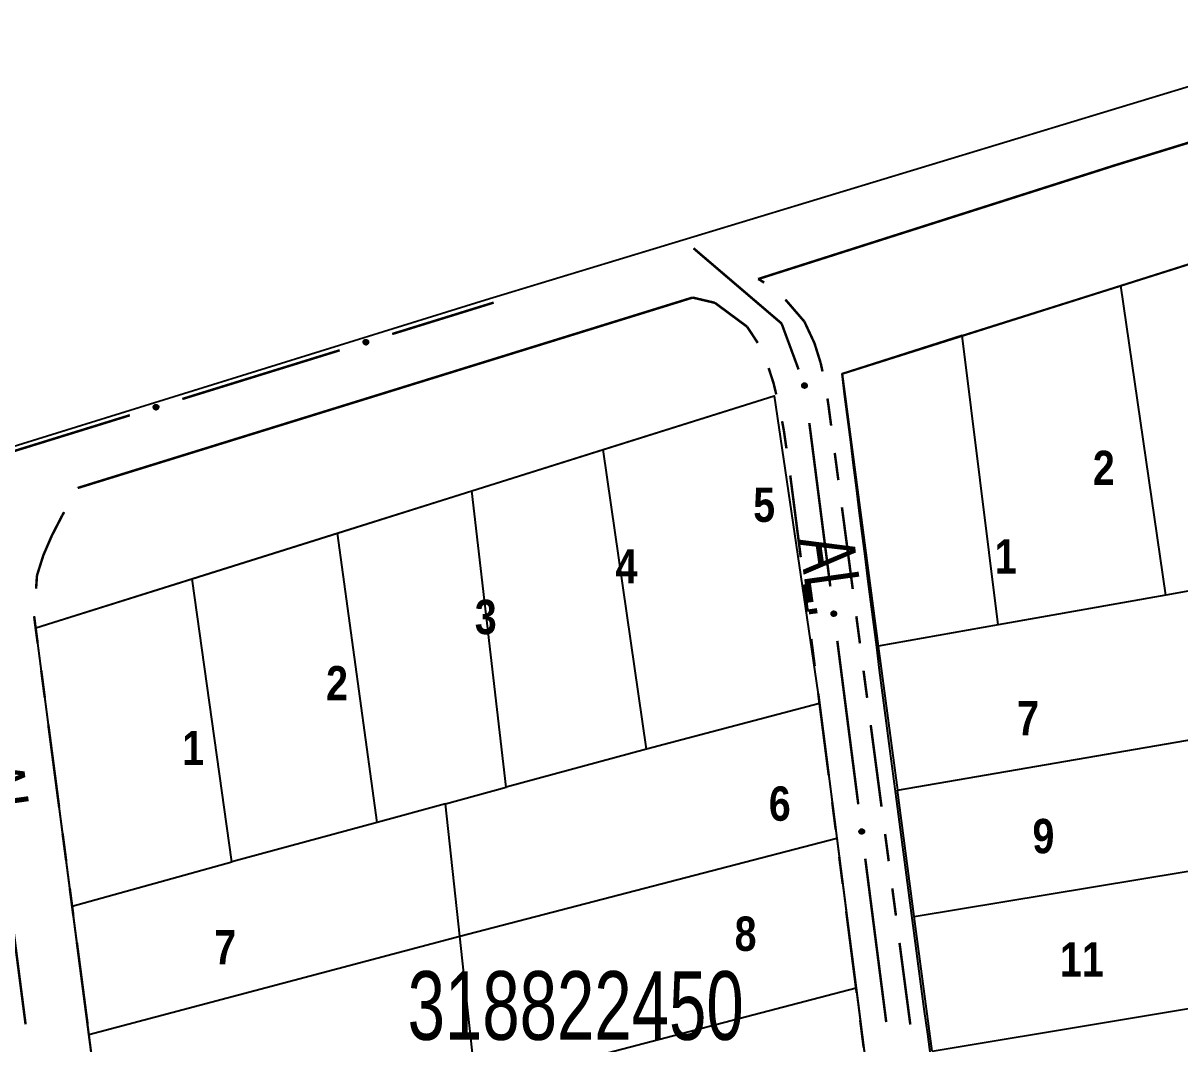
# Model space of a CAD drawing. Extents: x 203591 to 208218, y 4854879 to 4857795.
# Drawn here: x 205473.7 to 205557.9, y 4856069.2 to 4856143.5 of the extents above; entities that cross this region are included whole.
import ezdxf
from ezdxf.enums import TextEntityAlignment as Align

# ---------------------------------------------------------------- set-up
doc = ezdxf.new("R2010")
doc.units = 0
doc.header["$LTSCALE"] = 1.5
doc.header["$MEASUREMENT"] = 0
doc.linetypes.add('PHANTOMX2', pattern=[5, 2.5, -0.5, 0.5, -0.5, 0.5, -0.5])
for name, color, linetype in [('CD-MALHA-LOTES', 40, 'CONTINUOUS'), ('CD_TXT_QUADRA', 7, 'CONTINUOUS'), ('LM-LIM-SETOR-FISCAL', 7, 'CONTINUOUS'), ('RU-QUADRAS', 210, 'CONTINUOUS'), ('SV-EIXO-ROD-ESTR', 7, 'CONTINUOUS'), ('SV-EIXO-RUA-N-PAV', 6, 'CONTINUOUS'), ('SV-EST-MUNIC-PAV', 20, 'CONTINUOUS'), ('SV-RUA-NAO-PAV-S-GUIA-C-GUIA', 7, 'PHANTOMX2'), ('SV-TXT-RUA-N-PAV-S-GUIA-C-GUIA', 7, 'CONTINUOUS'), ('Th_NmrPorta', 7, 'CONTINUOUS')]:
    doc.layers.add(name, color=color, linetype=linetype)
doc.styles.add('ARIAL', font='ARIAL.TTF')
doc.styles.get("Standard").update_dxf_attribs({"font": 'swisscbo.ttf'})
doc.linetypes.add('Limite', pattern='A,20,-3,[130,ltypeshp.shx,S=6.35,R=0,X=0,Y=0],-3,20', length=46)

msp = doc.modelspace()

# ---------------------------------------------------------------- linework, layer by layer
at = {"layer": 'CD-MALHA-LOTES', "linetype": 'Continuous', "flags": 128}
for points in [[(205553.6, 4856124.42), (205563.49, 4856127.54)], [(205542.06, 4856120.78), (205553.6, 4856124.42)], [(205556.88, 4856101.87), (205553.6, 4856124.42)], [(205542.06, 4856120.78), (205533.31, 4856117.98), (205535.94, 4856098.14)], [(205544.68, 4856099.69), (205542.06, 4856120.78)], [(205515.9, 4856112.47), (205528.36, 4856116.39), (205531.66, 4856093.97)], [(205506.34, 4856109.46), (205515.9, 4856112.47)], [(205519.06, 4856090.64), (205515.9, 4856112.47)], [(205496.57, 4856106.38), (205506.34, 4856109.46)], [(205508.85, 4856087.87), (205506.34, 4856109.46)], [(205485.99, 4856103.06), (205496.57, 4856106.38)], [(205499.44, 4856085.31), (205496.57, 4856106.38)], [(205477.24, 4856079.2), (205474.6, 4856099.47), (205485.99, 4856103.06)], [(205488.86, 4856082.44), (205485.99, 4856103.06)], [(205561.98, 4856102.78), (205556.88, 4856101.87)], [(205556.88, 4856101.87), (205544.68, 4856099.69)], [(205544.68, 4856099.69), (205535.94, 4856098.14)], [(205535.94, 4856098.14), (205537.33, 4856087.66)], [(205531.66, 4856093.97), (205519.06, 4856090.64)], [(205531.66, 4856093.97), (205532.92, 4856084.15)], [(205537.33, 4856087.66), (205563.41, 4856092.16)], [(205519.06, 4856090.64), (205508.85, 4856087.87)], [(205504.42, 4856086.66), (205508.85, 4856087.87)], [(205538.56, 4856078.45), (205537.33, 4856087.66)], [(205504.42, 4856086.66), (205499.44, 4856085.31)], [(205505.46, 4856077.02), (205504.42, 4856086.66)], [(205499.44, 4856085.31), (205488.86, 4856082.44)], [(205505.46, 4856077.02), (205532.92, 4856084.15)], [(205532.92, 4856084.15), (205534.32, 4856073.26)], [(205477.24, 4856079.2), (205488.86, 4856082.44)], [(205538.56, 4856078.45), (205564.67, 4856082.77)], [(205478.46, 4856069.86), (205477.24, 4856079.2)], [(205539.86, 4856068.64), (205538.56, 4856078.45)], [(205478.46, 4856069.86), (205505.46, 4856077.02)], [(205506.66, 4856066.02), (205505.46, 4856077.02)], [(205506.66, 4856066.02), (205534.32, 4856073.26)], [(205534.32, 4856073.26), (205535.76, 4856062.04)], [(205539.86, 4856068.64), (205565.98, 4856072.99)], [(205479.9, 4856058.86), (205478.46, 4856069.86)]]:
    msp.add_lwpolyline(points, dxfattribs=at)
at = {"layer": 'LM-LIM-SETOR-FISCAL', "linetype": 'Limite', "ltscale": 0.1, "const_width": 0.13, "flags": 128}
msp.add_lwpolyline([(205796.415, 4856248.315), (205682.51, 4856182.65), (205659.3, 4856170.51), (205621.44, 4856158.01), (205507.35, 4856123.37), (205407.36, 4856092.31), (205394.74, 4856089.5), (205362.25, 4856082.61), (205354.69, 4856080.34), (205337.55, 4856076.77), (205289.87, 4856073.56), (205229.36, 4856070.3), (205219.27, 4856069.56), (205147.92, 4856065.7), (205113.32, 4856064.4), (205090.92, 4856063.16), (205009.9, 4856058.92), (204851.88, 4856050.7), (204687.08, 4856042.13), (204637.14, 4856038.78), (204603.03, 4856036.66), (204553.89, 4856035.32), (204520.66, 4856035.13), (204502.57, 4856037.61), (204484.57, 4856041.23), (204412.67, 4856060.75), (204330.68, 4856083.79), (204299.16, 4856093.11), (204270.41, 4856101.78), (204253.26, 4856107.22), (204244.69, 4856110.17), (204218.41, 4856111.79), (204202.69, 4856112.17), (204189.55, 4856111.98), (204142.89, 4856109.12), (204035.38, 4856102.27), (203993.42, 4856098.93), (203985.94, 4856098.57), (203969, 4856097.51), (203907.01, 4856092.75), (203828.45, 4856087.6), (203806.83, 4856085.89), (203745.43, 4856081.58), (203724.99, 4856080.15), (203677.22, 4856076.56), (203633.71, 4856071.22), (203591.04, 4856063.51), (203660.37, 4856023.03), (203705.27, 4855996.41), (203743.77, 4855973.31), (203818.31, 4855928.72), (203887.09, 4855887.86), (203952.66, 4855848.85), (204025, 4855805.96), (204088.2, 4855766.95), (204107.49, 4855755.62), (204177.8, 4855715.26), (204283.05, 4855651.55), (204316.3, 4855629.3), (204344.05, 4855608.74), (204359.413431, 4855596.133587), (204366.73, 4855590.13), (204395.58, 4855561.78), (204414.87, 4855540.12), (204436.53, 4855514.57), (204458.95, 4855485.04), (204486.36, 4855444.86), (204505.82, 4855416.26), (204534.16, 4855377.59), (204568.85, 4855328.27), (204604.98, 4855276.24), (204637.1, 4855229.79), (204661.77, 4855193.9), (204679.77, 4855167.91), (204703.32, 4855133.45), (204736.81, 4855084.64), (204752.67, 4855062.31), (204783.23, 4855019.37), (204803.12, 4854991.18), (204834.249649, 4854948.199642), (204845.64, 4854959.83), (204876.75, 4854964.71), (204914.35, 4854970.84), (204996.87, 4854983.31), (205090.66, 4854997.71), (205105.98, 4854999.94), (205187.94, 4855012.05), (205245.94, 4855021.11), (205272.68, 4855025.85), (205289.82, 4855028.52), (205353.63, 4855038.1), (205379.87, 4855044.32), (205380.17, 4855053.59), (205399.55, 4855054.95), (205426.54, 4855056.03), (205437.99, 4855056.62), (205499.63, 4855060.67), (205539.31, 4855063.19), (205567.09, 4855064.98), (205582.41, 4855066.09), (205635.91, 4855070), (205692.95, 4855073.42), (205739.37, 4855076.32), (205755.85, 4855076.88), (205779.09, 4855078.91), (205796.39, 4855080.33), (205832.27, 4855082.2), (205855.36, 4855083.58), (205884.96, 4855084.97), (205904.85, 4855085.43), (205945.85, 4855088.06), (205975.45, 4855089.94), (205990.04, 4855090.61), (206010.45, 4855091.62), (206021.42, 4855091.93), (206022.38, 4855094.63), (206023.19, 4855099.07), (206023.73, 4855105.32), (206023.73, 4855114.57), (206023.61, 4855122.77), (206023.73, 4855128.91), (206023.31, 4855148.74), (206059.09, 4855155.08), (206090.43, 4855139.24), (206138.56, 4855111.07), (206178.75, 4855088.19), (206206.79, 4855072.52), (206222.46, 4855062.86), (206230.38, 4855057.64), (206237.19, 4855052.51), (206245.02, 4855046.96), (206277.61, 4855028.92), (206315.11, 4855009.06), (206322.43, 4855004.94), (206334.61, 4854998.15), (206344.05, 4854991.94), (206370.01, 4854978.16), (206377.13, 4854974.52), (206383.62, 4854970.88), (206391.86, 4854965.97), (206400.96, 4854960.99), (206409.67, 4854956.24), (206418.06, 4854951.81), (206428.03, 4854946.58), (206436.74, 4854941.99), (206446.39, 4854936.45), (206454.94, 4854931.86), (206463.33, 4854927.27), (206473.94, 4854921.41), (206483.44, 4854916.66), (206493.49, 4854911.28), (206502.2, 4854906.53), (206509.16, 4854902.73), (206517.55, 4854899.17), (206528.48, 4854896), (206549.69, 4854889.67), (206564.41, 4854883.97), (206567.2, 4854879.08), (206570.83, 4854883.26), (206576.05, 4854891.17), (206582.86, 4854902.57), (206588.24, 4854910.17), (206594.1, 4854919.67), (206601.38, 4854929.09), (206611.99, 4854937.95), (206625.76, 4854949.98), (206640.32, 4854965.18), (206646.34, 4854973.73), (206650.93, 4854980.7), (206656.31, 4854989.4), (206659.8, 4854993.84), (206666.37, 4855000.56), (206674.91, 4855008.32), (206682.51, 4855016.24), (206687.1, 4855021.3), (206689.8, 4855026.21), (206695.97, 4855035.87), (206702.46, 4855046.95), (206709.74, 4855060.01), (206715.44, 4855068.88), (206721.77, 4855075.21), (206727.79, 4855082.65), (206732.22, 4855088.66), (206736.5, 4855097.05), (206739.58, 4855106.79), (206740.85, 4855116.29), (206741.17, 4855125.63), (206741.64, 4855134.02), (206741.17, 4855142.09), (206742.12, 4855150.72), (206742.75, 4855160.06), (206742.43, 4855173.36), (206743.07, 4855183.81), (206745.76, 4855192.36), (206748.45, 4855197.74), (206758.11, 4855205.5), (206768.24, 4855208.82), (206775.2, 4855210.56), (206778.84, 4855212.3), (206783.44, 4855216.26), (206786.6, 4855221.64), (206789.29, 4855225.29), (206792.14, 4855229.4), (206795.63, 4855232.73), (206801.01, 4855234.47), (206808.45, 4855236.21), (206816.52, 4855237.63), (206822.22, 4855240.17), (206827.6, 4855242.54), (206831.4, 4855244.28), (206836.63, 4855244.44), (206839.95, 4855243.97), (206842.19, 4855243.65), (206845.62, 4855240.46), (206849.62, 4855235.99), (206854.58, 4855232.12), (206859.64, 4855229.78), (206864.76, 4855227.39), (206870.2, 4855225.04), (206874.73, 4855222.3), (206878.92, 4855219.29), (206882.98, 4855215.83), (206887.98, 4855212.7), (206893.95, 4855209.85), (206900.29, 4855207.85), (206907.15, 4855206.19), (206913.73, 4855205.04), (206920.81, 4855203.6), (206927.56, 4855201.94), (206933.6, 4855200.48), (206939.89, 4855199.17), (206945.67, 4855197.5), (206951.88, 4855196.77), (206955.646692, 4855197.169441), (206957.306662, 4855197.34315), (206961.862616, 4855199.664984), (206966.527907, 4855198.429918), (206972.051755, 4855197.762708), (206977.408644, 4855196.392723), (206983.226231, 4855195.866614), (206988.517313, 4855195.575902), (206994.381656, 4855194.986132), (206999.439545, 4855194.39722), (207005.614593, 4855193.621657), (207012.363297, 4855193.601324), (207017.572169, 4855195.36525), (207023.03395, 4855199.405412), (207027.732957, 4855202.047994), (207032.274552, 4855204.906141), (207036.833943, 4855207.976499), (207041.709791, 4855210.664404), (207047.645836, 4855212.460922), (207053.627362, 4855214.050921), (207060.025663, 4855216.416757), (207065.622577, 4855219.182648), (207071.297192, 4855222.28006), (207076.000549, 4855226.442043), (207079.81713, 4855231.025691), (207081.103271, 4855236.760794), (207082.59759, 4855241.307754), (207088.023389, 4855243.939561), (207090.578395, 4855249.590665), (207089.808985, 4855256.17649), (207088.296416, 4855261.394437), (207091.682817, 4855264.782116), (207096.437455, 4855266.14688), (207101.10609, 4855269.633922), (207105.023599, 4855274.180832), (207109.741577, 4855275.556417), (207115.560457, 4855275.105675), (207120.834136, 4855274.222138), (207125.843848, 4855273.366924), (207131.736831, 4855271.630579), (207137.125757, 4855270.101991), (207140.28442, 4855270.079902), (207149.515925, 4855272.920652), (207159.750695, 4855279.150512), (207168.205506, 4855287.160332), (207178.440276, 4855293.835183), (207190.455007, 4855299.175063), (207198.909818, 4855306.294903), (207210.479558, 4855312.524764), (207226.054209, 4855320.312089), (207238.95892, 4855331.88183), (207248.7487, 4855350.571411), (207250.973651, 4855379.940753), (207256.758521, 4855404.860194), (207263.433371, 4855423.994765), (207271.888182, 4855446.689256), (207282.567942, 4855472.943668), (207294.805168, 4855494.970674), (207326.84445, 4855524.340016), (207365.558582, 4855558.159258), (207387.072345, 4855586.866424), (207407.157013, 4855615.155159), (207422.962295, 4855638.924947), (207434.532036, 4855666.069339), (207438.091956, 4855689.65381), (207436.311996, 4855734.152813), (207437.646966, 4855776.64936), (207435.867006, 4855804.683732), (207437.201976, 4855838.502973), (207442.986846, 4855862.087445), (207450.106687, 4855888.786846), (207460.341457, 4855908.811397), (207484.893222, 4855935.842551), (207514.888754, 4855951.474025), (207555.868566, 4855955.698748), (207618.394465, 4855944.291996), (207657.684388, 4855935.842551), (207679.230475, 4855930.772883), (207701.081061, 4855927.500978), (207727.335472, 4855933.285849), (207757.594794, 4855943.075629), (207797.198906, 4855948.41551), (207840.362939, 4855943.520619), (207880.857031, 4855931.060899), (207908.46854, 4855922.081144), (207928.081857, 4855916.750273), (207978.978222, 4855907.32502), (207988.919986, 4855905.773418), (208022.363859, 4855902.136547), (208058.853041, 4855901.246567), (208090.002343, 4855903.026527), (208114.955167, 4855908.683361), (208130.682304, 4855913.813432), (208161.847626, 4855928.407512), (208188.891822, 4855948.61949), (208218.286591, 4855981.057933), (208187.445907, 4855991.449903), (208165.321069, 4856010.222493), (208159.224361, 4856022.94), (208156.58974, 4856039.12589), (208148.685879, 4856065.472094), (208141.72335, 4856085.385589), (208131.121743, 4856100.600365), (208114.978287, 4856123.563692), (208106.091421, 4856139.449948), (208093.205298, 4856162.116022), (208084.73682, 4856199.326829), (208076.797221, 4856229.27502), (208073.616124, 4856257.1496), (208067.838157, 4856284.431712), (208065.021572, 4856320.096316), (208063.518292, 4856367.226456), (208062.416051, 4856397.165935), (208051.054374, 4856419.94066), (208041.168955, 4856425.250761), (208034.147983, 4856457.455812), (208021.67975, 4856492.348298), (208031.159526, 4856541.689942), (208020.976111, 4856586.808408), (208019.467809, 4856600.268866), (208028.327718, 4856624.553543), (208027.926294, 4856671.90573), (208026.162133, 4856750.628679), (208030.440265, 4856795.701991), (208034.406877, 4856848.418794), (208036.125381, 4856871.257936), (208022.299519, 4856927.922659), (208010.560024, 4856953.886397), (208008.303255, 4856989.771934), (207999.795743, 4857038.357717), (207992.204293, 4857055.360826), (207973.187812, 4857100.767903), (207964.482023, 4857136.653753), (207955.32649, 4857174.790688), (207947.06, 4857205.66), (207936.24, 4857242.09), (207927.67, 4857273.58), (207918.98, 4857320.37), (207891.61, 4857379.79), (207864.78, 4857442.58), (207832.53, 4857508.13), (207814.62, 4857556.12), (207809.96, 4857575.68), (207785.03, 4857617.04), (207772.89, 4857638.07), (207748.63, 4857685.56), (207726.14, 4857726.05), (207670.54, 4857791.94), (207637.716929, 4857752.579866), (207327.499503, 4857249.046871), (207320.676618, 4857251.493261), (207314.080136, 4857253.877844), (207301.63279, 4857226.347664), (207278.712679, 4857178.433894), (207276.5774, 4857174.787641), (207262.892453, 4857152.57806), (207252.462304, 4857134.399802), (207240.885989, 4857115.917861), (207229.906692, 4857098.269253), (207214.91377, 4857077.033986), (207202.397592, 4857060.643753), (207187.795384, 4857042.763498), (207183.851205, 4857038.068132), (207172.84771, 4857025.964287), (207149.87276, 4857002.228535), (207122.979462, 4856978.24558), (207115.279823, 4856971.792429), (207096.554824, 4856956.721089), (207093.179038, 4856954.256239), (207063.969674, 4856931.265115), (207039.009706, 4856911.05036), (207002.55255, 4856880.952023), (206995.622513, 4856875.427191), (206955.697742, 4856843.197587), (206925.76, 4856819.17), (206889.95, 4856790.29), (206863.87, 4856769.12), (206847.05, 4856755.62), (206812.934473, 4856729.478313), (206791.2, 4856713), (206771.48, 4856697.98), (206751.62, 4856684.07), (206724.81, 4856665.42), (206695.34, 4856644.45), (206670.42, 4856628.03), (206663.08, 4856623.07), (206633.21, 4856602.21), (206600.85, 4856580.16), (206591.4, 4856573.83), (206573.31, 4856561.53), (206563.13, 4856555.38), (206553.22, 4856549.54), (206544.9, 4856545.03), (206536.19, 4856541.04), (206524.84, 4856536.19), (206513.22, 4856531.58), (206498.3, 4856526.31), (206481.81, 4856521.39), (206460.98, 4856515.61), (206436.55, 4856509.25), (206404.85, 4856501.32), (206376.503498, 4856494.172169), (206338.854515, 4856484.264542), (206332.61, 4856481.61), (206321.41, 4856478.45), (206309.98, 4856474.91), (206297.27, 4856470.73), (206283.09, 4856465.93), (206265.98, 4856460.4), (206237.37, 4856450.17), (206227.79, 4856446.64), (206207.64, 4856438.98), (206187.88, 4856431.02), (206170.1, 4856423.58), (206145.59, 4856412.49), (206123.09, 4856402.3), (206095.56, 4856389.84), (206084.72388, 4856385.188271), (206064.4, 4856375.95), (206043.92, 4856366.69), (206002.95, 4856348.23), (205973.98, 4856334.81), (205918.83, 4856309.59), (205889.94, 4856296.39), (205871.28, 4856287.81), (205863.09, 4856283.51), (205834.67, 4856269.04), (205796.415, 4856248.315)], dxfattribs=at)
at = {"layer": 'RU-QUADRAS', "color": 6, "linetype": 'Continuous'}
for points in [[(205533.31, 4856117.98), (205586.05, 4856134.66), (205594.2, 4856077.36), (205581.46, 4856075.57), (205584.81, 4856051.2), (205547.7, 4856011.9, -0.005568511)], [(205474.6, 4856099.47), (205528.36, 4856116.39), (205531.66, 4856093.97), (205539.9, 4856029.83), (205529.86, 4856027.36), (205534.06, 4856001.85), (205503.01, 4855976.76), (205501.11, 4855993.72), (205489.82, 4855990.94, 0.013372621), (205483.91, 4856028.26)]]:
    msp.add_lwpolyline(points, format="xyb", close=True, dxfattribs=at)
at = {"layer": 'SV-EIXO-ROD-ESTR', "const_width": 0.18, "flags": 128}
for points in [[(205500.545423, 4856120.884832), (205507.232023, 4856122.955915)], [(205507.232023, 4856122.955915), (205507.932505, 4856123.172879)], [(205485.261766, 4856116.150931), (205496.724509, 4856119.701357)], [(205469.978109, 4856111.417029), (205481.440852, 4856114.967455)]]:
    msp.add_lwpolyline(points, dxfattribs=at)
at = {"layer": 'SV-EIXO-ROD-ESTR', "flags": 128}
for points in [[(205498.465149, 4856120.355736), (205498.487337, 4856120.399322), (205498.515319, 4856120.432245), (205498.54656, 4856120.452987), (205498.578947, 4856120.464118), (205498.613363, 4856120.471773), (205498.649764, 4856120.471836), (205498.690181, 4856120.462957), (205498.73406, 4856120.441006), (205498.765902, 4856120.410125), (205498.787876, 4856120.380584), (205498.801427, 4856120.347481), (205498.808304, 4856120.313923), (205498.807119, 4856120.276109), (205498.79772, 4856120.235239), (205498.77458, 4856120.191651), (205498.746926, 4856120.159562), (205498.716181, 4856120.140293), (205498.682815, 4856120.126881), (205498.647586, 4856120.119486), (205498.611853, 4856120.119631), (205498.57072, 4856120.129168), (205498.528002, 4856120.152577), (205498.495682, 4856120.179793), (205498.475986, 4856120.210259), (205498.463521, 4856120.243405), (205498.455423, 4856120.277831), (205498.453837, 4856120.314419), (205498.465149, 4856120.355736)], [(205483.181492, 4856115.621834), (205483.20368, 4856115.66542), (205483.231661, 4856115.698343), (205483.262903, 4856115.719085), (205483.29529, 4856115.730216), (205483.329706, 4856115.737871), (205483.366107, 4856115.737934), (205483.406524, 4856115.729055), (205483.450403, 4856115.707104), (205483.482245, 4856115.676223), (205483.504219, 4856115.646682), (205483.51777, 4856115.613579), (205483.524647, 4856115.580021), (205483.523462, 4856115.542207), (205483.514063, 4856115.501337), (205483.490923, 4856115.457749), (205483.463269, 4856115.42566), (205483.432524, 4856115.406391), (205483.399158, 4856115.392979), (205483.363929, 4856115.385584), (205483.328196, 4856115.385729), (205483.287063, 4856115.395266), (205483.244345, 4856115.418675), (205483.212025, 4856115.445891), (205483.192329, 4856115.476358), (205483.179864, 4856115.509504), (205483.171766, 4856115.543929), (205483.17018, 4856115.580518), (205483.181492, 4856115.621834)]]:
    msp.add_lwpolyline(points, close=True, dxfattribs=at)
for points in [[(205498.453837, 4856120.314419), (205498.73406, 4856120.441006)], [(205498.455423, 4856120.277831), (205498.765902, 4856120.410125)], [(205498.45919, 4856120.29739), (205498.745472, 4856120.42463)], [(205498.460828, 4856120.333609), (205498.70931, 4856120.449142)], [(205498.462766, 4856120.262785), (205498.77161, 4856120.395586)], [(205498.463521, 4856120.243405), (205498.787876, 4856120.380584)], [(205498.465149, 4856120.355736), (205498.690181, 4856120.462957)], [(205498.472363, 4856120.227189), (205498.793745, 4856120.361016)], [(205498.475986, 4856120.210259), (205498.801427, 4856120.347481)], [(205498.478199, 4856120.378987), (205498.663033, 4856120.464806)], [(205498.487337, 4856120.399322), (205498.649764, 4856120.471836)], [(205498.489377, 4856120.195318), (205498.802131, 4856120.32933)], [(205498.495682, 4856120.179793), (205498.808304, 4856120.313923)], [(205498.503207, 4856120.418159), (205498.623399, 4856120.468243)], [(205498.514211, 4856120.16587), (205498.803504, 4856120.292615)], [(205498.515319, 4856120.432245), (205498.613363, 4856120.471773)], [(205498.528002, 4856120.152577), (205498.807119, 4856120.276109)], [(205498.552576, 4856120.143469), (205498.799663, 4856120.254285)], [(205498.57072, 4856120.129168), (205498.79772, 4856120.235239)], [(205498.595843, 4856120.128301), (205498.778877, 4856120.210706)], [(205498.611853, 4856120.119631), (205498.77458, 4856120.191651)], [(205498.633677, 4856120.12145), (205498.754769, 4856120.173241)], [(205498.647586, 4856120.119486), (205498.746926, 4856120.159562)], [(205483.17018, 4856115.580518), (205483.450403, 4856115.707104)], [(205483.171766, 4856115.543929), (205483.482245, 4856115.676223)], [(205483.175533, 4856115.563488), (205483.461815, 4856115.690728)], [(205483.177171, 4856115.599707), (205483.425653, 4856115.71524)], [(205483.179109, 4856115.528883), (205483.487953, 4856115.661684)], [(205483.179864, 4856115.509504), (205483.504219, 4856115.646682)], [(205483.181492, 4856115.621834), (205483.406524, 4856115.729055)], [(205483.188706, 4856115.493287), (205483.510088, 4856115.627114)], [(205483.192329, 4856115.476358), (205483.51777, 4856115.613579)], [(205483.194542, 4856115.645085), (205483.379376, 4856115.730904)], [(205483.20368, 4856115.66542), (205483.366107, 4856115.737934)], [(205483.20572, 4856115.461416), (205483.518474, 4856115.595428)], [(205483.212025, 4856115.445891), (205483.524647, 4856115.580021)], [(205483.21955, 4856115.684257), (205483.339742, 4856115.734341)], [(205483.230554, 4856115.431968), (205483.519847, 4856115.558713)], [(205483.231661, 4856115.698343), (205483.329706, 4856115.737871)], [(205483.244345, 4856115.418675), (205483.523462, 4856115.542207)], [(205483.268919, 4856115.409568), (205483.516006, 4856115.520383)], [(205483.287063, 4856115.395266), (205483.514063, 4856115.501337)], [(205483.312186, 4856115.394399), (205483.49522, 4856115.476804)], [(205483.328196, 4856115.385729), (205483.490923, 4856115.457749)], [(205483.35002, 4856115.387548), (205483.471112, 4856115.439339)], [(205483.363929, 4856115.385584), (205483.463269, 4856115.42566)]]:
    msp.add_lwpolyline(points, dxfattribs=at)
at = {"layer": 'SV-EIXO-RUA-N-PAV', "const_width": 0.18, "flags": 128}
for points in [[(205528.9, 4856121.65), (205522.491038, 4856127.127427)], [(205529.097297, 4856121.116), (205528.9, 4856121.65)], [(205530.137009, 4856118.301928), (205529.097297, 4856121.116)], [(205532.447483, 4856102.499331), (205530.920106, 4856114.401731)], [(205534.483987, 4856086.629465), (205532.956609, 4856098.531865)], [(205473.849996, 4856070.594385), (205472.312495, 4856082.495481)], [(205536.52049, 4856070.759599), (205534.993112, 4856082.661998)]]:
    msp.add_lwpolyline(points, dxfattribs=at)
at = {"layer": 'SV-EIXO-RUA-N-PAV', "flags": 128}
for points in [[(205530.516537, 4856116.957074), (205530.471826, 4856116.976897), (205530.437453, 4856117.003076), (205530.415068, 4856117.033163), (205530.40222, 4856117.064908), (205530.392734, 4856117.098865), (205530.390723, 4856117.13521), (205530.397426, 4856117.176044), (205530.416997, 4856117.221035), (205530.44613, 4856117.254485), (205530.474452, 4856117.278008), (205530.506782, 4856117.293312), (205530.539924, 4856117.301974), (205530.577747, 4856117.302815), (205530.619062, 4856117.295617), (205530.663826, 4856117.274844), (205530.697349, 4856117.248947), (205530.718236, 4856117.219277), (205530.733415, 4856117.186677), (205530.742684, 4856117.151894), (205530.744452, 4856117.116205), (205530.737131, 4856117.07462), (205530.716042, 4856117.03071), (205530.690594, 4856116.99698), (205530.661226, 4856116.975682), (205530.628794, 4856116.96146), (205530.594852, 4856116.951532), (205530.5584, 4856116.947989), (205530.516537, 4856116.957074)], [(205532.611149, 4856100.359075), (205532.572025, 4856100.388424), (205532.544401, 4856100.421648), (205532.529338, 4856100.45599), (205532.52394, 4856100.489808), (205532.522314, 4856100.525027), (205532.528508, 4856100.560898), (205532.544202, 4856100.599187), (205532.573368, 4856100.63864), (205532.609263, 4856100.6647), (205532.642141, 4856100.68127), (205532.677081, 4856100.688929), (205532.711321, 4856100.689936), (205532.748368, 4856100.682269), (205532.787015, 4856100.665985), (205532.825977, 4856100.635698), (205532.852835, 4856100.60294), (205532.866533, 4856100.569341), (205532.874011, 4856100.534166), (205532.87524, 4856100.49819), (205532.868956, 4856100.463014), (205532.852491, 4856100.424132), (205532.822088, 4856100.386073), (205532.789722, 4856100.358912), (205532.756323, 4856100.344746), (205532.721528, 4856100.338164), (205532.686223, 4856100.336103), (205532.649906, 4856100.340829), (205532.611149, 4856100.359075)], [(205534.647652, 4856084.489208), (205534.608528, 4856084.518557), (205534.580905, 4856084.551782), (205534.565841, 4856084.586124), (205534.560443, 4856084.619942), (205534.558817, 4856084.655161), (205534.565012, 4856084.691031), (205534.580706, 4856084.72932), (205534.609871, 4856084.768773), (205534.645766, 4856084.794834), (205534.678645, 4856084.811404), (205534.713584, 4856084.819063), (205534.747824, 4856084.82007), (205534.784872, 4856084.812403), (205534.823518, 4856084.796119), (205534.86248, 4856084.765832), (205534.889338, 4856084.733074), (205534.903036, 4856084.699474), (205534.910514, 4856084.6643), (205534.911743, 4856084.628324), (205534.905459, 4856084.593148), (205534.888994, 4856084.554266), (205534.858591, 4856084.516207), (205534.826225, 4856084.489046), (205534.792827, 4856084.47488), (205534.758031, 4856084.468298), (205534.722727, 4856084.466237), (205534.68641, 4856084.470963), (205534.647652, 4856084.489208)]]:
    msp.add_lwpolyline(points, close=True, dxfattribs=at)
for points in [[(205530.471826, 4856116.976897), (205530.390723, 4856117.13521)], [(205530.437453, 4856117.003076), (205530.392734, 4856117.098865)], [(205530.452167, 4856116.991736), (205530.395722, 4856117.109075)], [(205530.492622, 4856116.968861), (205530.397033, 4856117.148836)], [(205530.516537, 4856116.957074), (205530.397426, 4856117.176044)], [(205530.538864, 4856116.953943), (205530.410198, 4856117.195886)], [(205530.5584, 4856116.947989), (205530.416997, 4856117.221035)], [(205530.575119, 4856116.954246), (205530.432738, 4856117.233307)], [(205530.594852, 4856116.951532), (205530.44613, 4856117.254485)], [(205530.609483, 4856116.959669), (205530.460342, 4856117.260962)], [(205530.628794, 4856116.96146), (205530.474452, 4856117.278008)], [(205530.644514, 4856116.971157), (205530.493678, 4856117.284916)], [(205530.661226, 4856116.975682), (205530.506782, 4856117.293312)], [(205530.675429, 4856116.989853), (205530.52487, 4856117.294986)], [(205530.690594, 4856116.99698), (205530.539924, 4856117.301974)], [(205530.703505, 4856117.016228), (205530.561459, 4856117.298322)], [(205530.716042, 4856117.03071), (205530.577747, 4856117.302815)], [(205530.723821, 4856117.055736), (205530.59994, 4856117.296538)], [(205530.737131, 4856117.07462), (205530.619062, 4856117.295617)], [(205530.736651, 4856117.099753), (205530.644568, 4856117.278114)], [(205530.744452, 4856117.116205), (205530.663826, 4856117.274844)], [(205530.741468, 4856117.1379), (205530.68327, 4856117.256046)], [(205530.742684, 4856117.151894), (205530.697349, 4856117.248947)], [(205532.544401, 4856100.421648), (205532.522314, 4856100.525027)], [(205532.556196, 4856100.407295), (205532.527516, 4856100.534308)], [(205532.572025, 4856100.388424), (205532.528508, 4856100.560898)], [(205532.590487, 4856100.375927), (205532.537714, 4856100.57276)], [(205532.611149, 4856100.359075), (205532.544202, 4856100.599187)], [(205532.632204, 4856100.351015), (205532.5611, 4856100.615657)], [(205532.649906, 4856100.340829), (205532.573368, 4856100.63864)], [(205532.667603, 4856100.343176), (205532.591462, 4856100.647067)], [(205532.686223, 4856100.336103), (205532.609263, 4856100.6647)], [(205532.702307, 4856100.340751), (205532.624567, 4856100.667824)], [(205532.721528, 4856100.338164), (205532.642141, 4856100.68127)], [(205532.739023, 4856100.344087), (205532.662427, 4856100.683688)], [(205532.756323, 4856100.344746), (205532.677081, 4856100.688929)], [(205532.773344, 4856100.35537), (205532.695082, 4856100.686503)], [(205532.789722, 4856100.358912), (205532.711321, 4856100.689936)], [(205532.806622, 4856100.374773), (205532.731487, 4856100.681545)], [(205532.822088, 4856100.386073), (205532.748368, 4856100.682269)], [(205532.835283, 4856100.408716), (205532.768587, 4856100.671173)], [(205532.852491, 4856100.424132), (205532.787015, 4856100.665985)], [(205532.857663, 4856100.448732), (205532.807944, 4856100.643206)], [(205532.868956, 4856100.463014), (205532.825977, 4856100.635698)], [(205532.870915, 4856100.484826), (205532.840708, 4856100.613018)], [(205532.87524, 4856100.49819), (205532.852835, 4856100.60294)], [(205534.704106, 4856084.47331), (205534.627965, 4856084.777201)], [(205534.722727, 4856084.466237), (205534.645766, 4856084.794834)], [(205534.73881, 4856084.470885), (205534.66107, 4856084.797958)], [(205534.758031, 4856084.468298), (205534.678645, 4856084.811404)], [(205534.775526, 4856084.474221), (205534.69893, 4856084.813822)], [(205534.792827, 4856084.47488), (205534.713584, 4856084.819063)], [(205534.809847, 4856084.485503), (205534.731586, 4856084.816637)], [(205534.826225, 4856084.489046), (205534.747824, 4856084.82007)], [(205534.843126, 4856084.504907), (205534.767991, 4856084.811679)], [(205534.858591, 4856084.516207), (205534.784872, 4856084.812403)], [(205534.871787, 4856084.53885), (205534.80509, 4856084.801306)], [(205534.888994, 4856084.554266), (205534.823518, 4856084.796119)], [(205534.894166, 4856084.578866), (205534.844447, 4856084.77334)], [(205534.580905, 4856084.551782), (205534.558817, 4856084.655161)], [(205534.5927, 4856084.537429), (205534.564019, 4856084.664441)], [(205534.608528, 4856084.518557), (205534.565012, 4856084.691031)], [(205534.626991, 4856084.506061), (205534.574218, 4856084.702894)], [(205534.647652, 4856084.489208), (205534.580706, 4856084.72932)], [(205534.668708, 4856084.481149), (205534.597603, 4856084.745791)], [(205534.68641, 4856084.470963), (205534.609871, 4856084.768773)], [(205534.905459, 4856084.593148), (205534.86248, 4856084.765832)], [(205534.907419, 4856084.61496), (205534.877211, 4856084.743152)], [(205534.911743, 4856084.628324), (205534.889338, 4856084.733074)]]:
    msp.add_lwpolyline(points, dxfattribs=at)
at = {"layer": 'SV-EST-MUNIC-PAV', "linetype": 'Continuous', "const_width": 0.18, "flags": 128}
for points in [[(205582.94, 4856142.33), (205553.13, 4856133.16), (205527.19, 4856124.89)], [(205522.42, 4856123.54), (205477.65, 4856109.67)]]:
    msp.add_lwpolyline(points, dxfattribs=at)
at = {"layer": 'SV-RUA-NAO-PAV-S-GUIA-C-GUIA', "const_width": 0.18, "flags": 128}
for points in [[(205527.269703, 4856124.85333), (205527.19, 4856124.89)], [(205527.635247, 4856124.631942), (205527.269703, 4856124.85333)], [(205522.42, 4856123.54), (205523.39329, 4856123.310421)], [(205523.39329, 4856123.310421), (205524.042925, 4856123.157186)], [(205524.042925, 4856123.157186), (205525.91634, 4856121.767565)], [(205530.56, 4856121.79), (205529.176061, 4856123.394918)], [(205525.91634, 4856121.767565), (205526.392006, 4856121.414737)], [(205530.932759, 4856120.991975), (205530.56, 4856121.79)], [(205526.392006, 4856121.414737), (205527.164031, 4856120.237549)], [(205531.293232, 4856120.220252), (205530.932759, 4856120.991975)], [(205531.337493, 4856120.078776), (205531.293232, 4856120.220252)], [(205531.744801, 4856118.776851), (205531.337493, 4856120.078776)], [(205527.957796, 4856118.405551), (205528.265806, 4856117.454168)], [(205531.879897, 4856118.155519), (205531.744801, 4856118.776851)], [(205528.265806, 4856117.454168), (205528.3145, 4856117.303759)], [(205528.3145, 4856117.303759), (205528.511677, 4856116.485269)], [(205532.3, 4856115.79), (205532.238389, 4856116.188839)], [(205532.378125, 4856115.198709), (205532.3, 4856115.79)], [(205532.509113, 4856114.207325), (205532.378125, 4856115.198709)], [(205528.938817, 4856114.532095), (205529.066694, 4856113.844073)], [(205529.066694, 4856113.844073), (205529.25185, 4856112.557129)], [(205533.033065, 4856110.241789), (205532.771089, 4856112.224557)], [(205529.531897, 4856110.576864), (205529.62, 4856109.89)], [(205477.640902, 4856109.6539), (205477.65, 4856109.67)], [(205477.65, 4856109.67), (205477.6501, 4856109.6701)], [(205529.62, 4856109.89), (205530.295537, 4856104.625658)], [(205476.188868, 4856107.029178), (205476.509215, 4856107.651309)], [(205476.509215, 4856107.651309), (205476.656928, 4856107.912695)], [(205534.080968, 4856102.310717), (205533.29504, 4856108.259021)], [(205475.756521, 4856106.189537), (205476.188868, 4856107.029178)], [(205475.141754, 4856104.7637), (205475.734514, 4856106.138495)], [(205475.734514, 4856106.138495), (205475.756521, 4856106.189537)], [(205474.680541, 4856103.301947), (205474.990444, 4856104.284143)], [(205474.990444, 4856104.284143), (205475.141754, 4856104.7637)], [(205474.61199, 4856102.334299), (205474.680541, 4856103.301947)], [(205530.550096, 4856102.641924), (205530.804655, 4856100.65819)], [(205474.47, 4856100.33), (205474.470659, 4856100.339299)], [(205474.598676, 4856099.347715), (205474.47, 4856100.33)], [(205534.604919, 4856098.345181), (205534.342944, 4856100.327949)], [(205474.728564, 4856098.356186), (205474.598676, 4856099.347715)], [(205531.059214, 4856098.674457), (205531.313773, 4856096.690723)], [(205475.248113, 4856094.390071), (205474.988338, 4856096.373128)], [(205535.128871, 4856094.379646), (205534.866895, 4856096.362414)], [(205531.568332, 4856094.706989), (205532.332009, 4856088.755788)], [(205476.287212, 4856086.457841), (205475.507888, 4856092.407013)], [(205536.176774, 4856086.448574), (205535.390847, 4856092.396878)], [(205532.586568, 4856086.772054), (205532.841127, 4856084.78832)], [(205476.806761, 4856082.491726), (205476.546986, 4856084.474783)], [(205536.700726, 4856082.483038), (205536.43875, 4856084.465806)], [(205533.095686, 4856082.804586), (205533.350245, 4856080.820853)], [(205477.32631, 4856078.525611), (205477.066536, 4856080.508668)], [(205537.224677, 4856078.517502), (205536.962702, 4856080.50027)], [(205533.604804, 4856078.837119), (205534.368481, 4856072.885917)], [(205478.365409, 4856070.593381), (205477.586085, 4856076.542553)], [(205538.272581, 4856070.58643), (205537.486653, 4856076.534734)], [(205534.62304, 4856070.902184), (205534.877599, 4856068.91845)]]:
    msp.add_lwpolyline(points, dxfattribs=at)

# ---------------------------------------------------------------- texts
at = {"layer": 'CD_TXT_QUADRA', "style": 'ARIAL', "width": 0.7}
msp.add_text('318822450', height=5, dxfattribs=at).set_placement((205501.670276, 4856069.46937))
at = {"layer": 'SV-TXT-RUA-N-PAV-S-GUIA-C-GUIA', "style": 'ARIAL', "width": 0.7}
for p in [(205530.14, 4856105.92), (205469.66, 4856089.56)]:
    msp.add_text('AL.', height=4, rotation=278, dxfattribs=at).set_placement(p)
at = {"layer": 'Th_NmrPorta', "color": 1}
for s, p in [('2', (205551.5644, 4856111.130337)), ('5', (205526.833042, 4856108.449585)), ('1', (205544.422563, 4856104.685895)), ('4', (205516.811436, 4856103.961487)), ('3', (205506.559442, 4856100.278952)), ('2', (205495.731486, 4856095.44562)), ('7', (205546.050366, 4856092.909086)), ('1', (205485.249114, 4856090.727369)), ('6', (205527.970366, 4856086.679086)), ('9', (205547.170366, 4856084.309086)), ('8', (205525.480366, 4856077.199086)), ('7', (205487.580366, 4856076.209086)), ('11', (205549.170366, 4856075.329086))]:
    msp.add_text(s, height=2.5, dxfattribs=at).set_placement(p, align=Align.MIDDLE_LEFT)

doc.saveas('drawing.dxf')
